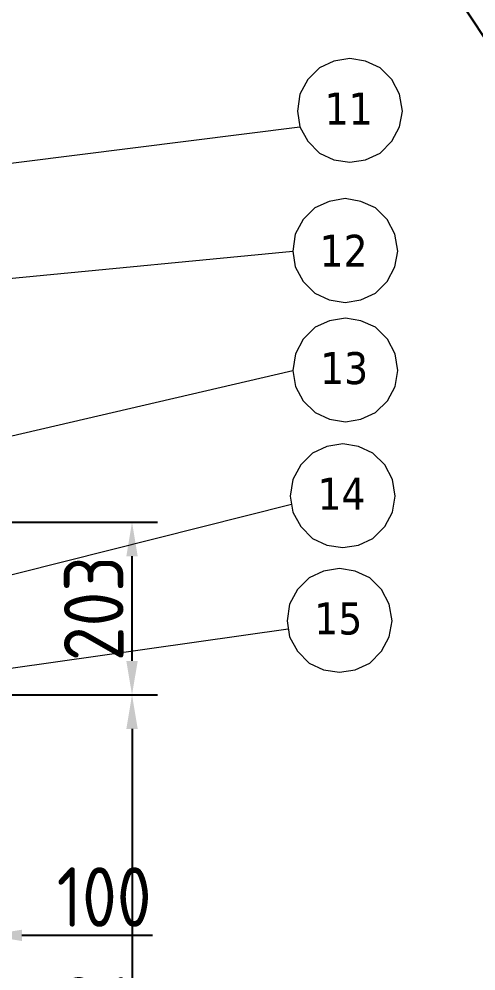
# Model space of a CAD drawing. Header units: millimetres. Extents: x 70841 to 133731, y -170061 to -164340.
# Drawn here: x 82450 to 82987, y -166669 to -165551 of the extents above; entities that cross this region are included whole.
import ezdxf

# ---------------------------------------------------------------- set-up
doc = ezdxf.new("R2010")
doc.units = ezdxf.units.MM
doc.header["$LTSCALE"] = 13
doc.layers.add('标注、文本', color=3, linetype='Continuous', lineweight=25)
doc.layers.add('铁心', color=3, linetype='Continuous', lineweight=0)
doc.styles.get("Standard").update_dxf_attribs({"font": 'gbenor.shx', "bigfont": 'gbcbig.shx'})
doc.styles.add('Tahoma$001', font='tahoma.ttf', dxfattribs={"height": 2.159784})
doc.dimstyles.new('1-15', dxfattribs={"dimscale": 20, "dimtxt": 3.5, "dimasz": 2, "dimexe": 1.5, "dimexo": 0.5, "dimgap": 0.5, "dimtad": 1, "dimtoh": 1, "dimdec": 1, "dimdsep": 46, "dimtxsty": 'Standard', "dimcen": 2.5, "dimclrd": 3, "dimclre": 3, "dimclrt": 3, "dimadec": 0, "dimazin": 2, "dimtfac": 1, "dimtdec": 1, "dimtmove": 0, "dimatfit": 2, "dimfxl": 1, "dimarcsym": 0})

# ---------------------------------------------------------------- blocks, each defined once
blk = doc.blocks.new('*D1656')
at = {"layer": 'Defpoints', "color": 0, "transparency": 16777216}
for p in [(82313.2, -166210), (82413.2, -166210), (82413.2, -166627.3)]:
    blk.add_point(p, dxfattribs=at)
at = {"layer": '标注、文本', "color": 3, "lineweight": -2, "transparency": 16777216}
for p, q in [((82313.2, -166220), (82313.2, -166657.3)), ((82413.2, -166220), (82413.2, -166657.3)), ((82273.2, -166627.3), (82233.2, -166627.3)), ((82313.2, -166627.3), (82413.2, -166627.3)), ((82453.2, -166627.3), (82606.6, -166627.3))]:
    blk.add_line(p, q, dxfattribs=at)
at = {"layer": '标注、文本', "color": 3, "transparency": 16777216}
for points in [[(82273.2, -166620.7), (82273.2, -166634), (82313.2, -166627.3)], [(82453.2, -166620.7), (82453.2, -166634), (82413.2, -166627.3)]]:
    blk.add_solid(points, dxfattribs=at)
at = {"layer": '标注、文本', "color": 3, "transparency": 16777216, "insert": (82549.9, -166582.3), "char_height": 70, "attachment_point": 5}
blk.add_mtext('100', dxfattribs=at)
blk = doc.blocks.new('*D1658')
at = {"layer": 'Defpoints', "color": 0, "transparency": 16777216}
for p in [(82277.2, -166344.8), (82277.2, -167126.8), (82582.7, -167126.8)]:
    blk.add_point(p, dxfattribs=at)
at = {"layer": '标注、文本', "color": 3, "lineweight": -2, "transparency": 16777216}
for p, q in [((82287.2, -166344.8), (82612.7, -166344.8)), ((82582.7, -166384.8), (82582.7, -167086.8)), ((82287.2, -167126.8), (82612.7, -167126.8))]:
    blk.add_line(p, q, dxfattribs=at)
at = {"layer": '标注、文本', "color": 3, "transparency": 16777216}
for points in [[(82576, -166384.8), (82589.4, -166384.8), (82582.7, -166344.8)], [(82576, -167086.8), (82589.4, -167086.8), (82582.7, -167126.8)]]:
    blk.add_solid(points, dxfattribs=at)
at = {"layer": '标注、文本', "color": 3, "transparency": 16777216, "insert": (82537.7, -166735.8), "char_height": 70, "attachment_point": 5, "rotation": 90}
blk.add_mtext('782', dxfattribs=at)
blk = doc.blocks.new('*D1659')
at = {"layer": 'Defpoints', "color": 0, "transparency": 16777216}
for p in [(82277.2, -166141.8), (82582.7, -166141.8), (82277.2, -166344.8)]:
    blk.add_point(p, dxfattribs=at)
at = {"layer": '标注、文本', "color": 3, "lineweight": -2, "transparency": 16777216}
for p, q in [((82287.2, -166141.8), (82612.7, -166141.8)), ((82582.7, -166304.8), (82582.7, -166181.8)), ((82287.2, -166344.8), (82612.7, -166344.8))]:
    blk.add_line(p, q, dxfattribs=at)
at = {"layer": '标注、文本', "color": 3, "transparency": 16777216}
for points in [[(82576, -166181.8), (82589.4, -166181.8), (82582.7, -166141.8)], [(82576, -166304.8), (82589.4, -166304.8), (82582.7, -166344.8)]]:
    blk.add_solid(points, dxfattribs=at)
at = {"layer": '标注、文本', "color": 3, "transparency": 16777216, "insert": (82537.7, -166243.3), "char_height": 70, "attachment_point": 5, "rotation": 90}
blk.add_mtext('203', dxfattribs=at)

msp = doc.modelspace()

# ---------------------------------------------------------------- linework, layer by layer
at = {"layer": '标注、文本'}
msp.add_line((82876.069, -165387.993), (83305.302, -166043.716), dxfattribs=at)
at = {"layer": '铁心'}
for points in [[(82900.586, -165658.632), (82897.273, -165638.754), (82888.238, -165621.586), (82874.383, -165607.732), (82857.215, -165600.202), (82838.843, -165596.889), (82820.169, -165600.202), (82803.303, -165607.732), (82789.448, -165621.586), (82780.111, -165638.754), (82777.099, -165658.632), (82780.111, -165677.306), (82789.448, -165694.172), (82803.303, -165708.027), (82820.169, -165715.858), (82838.843, -165718.87), (82857.215, -165715.858), (82874.383, -165708.027), (82888.238, -165694.172), (82897.273, -165677.306)], [(82895.073, -165823.238), (82891.76, -165803.36), (82882.724, -165786.192), (82868.869, -165772.337), (82851.702, -165764.808), (82833.329, -165761.495), (82814.656, -165764.808), (82797.789, -165772.337), (82783.935, -165786.192), (82774.598, -165803.36), (82771.586, -165823.238), (82774.598, -165841.912), (82783.935, -165858.778), (82797.789, -165872.633), (82814.656, -165880.464), (82833.329, -165883.476), (82851.702, -165880.464), (82868.869, -165872.633), (82882.724, -165858.778), (82891.76, -165841.912)], [(82895.251, -165963.654), (82891.938, -165943.775), (82882.902, -165926.608), (82869.047, -165912.753), (82851.88, -165905.223), (82833.507, -165901.91), (82814.833, -165905.223), (82797.967, -165912.753), (82784.112, -165926.608), (82774.776, -165943.775), (82771.764, -165963.654), (82774.776, -165982.327), (82784.112, -165999.194), (82797.967, -166013.048), (82814.833, -166020.879), (82833.507, -166023.891), (82851.88, -166020.879), (82869.047, -166013.048), (82882.902, -165999.194), (82891.938, -165982.327)], [(82892.166, -166111.397), (82888.853, -166091.519), (82879.818, -166074.351), (82865.963, -166060.497), (82848.795, -166052.967), (82830.423, -166049.654), (82811.749, -166052.967), (82794.883, -166060.497), (82781.028, -166074.351), (82771.691, -166091.519), (82768.679, -166111.397), (82771.691, -166130.071), (82781.028, -166146.938), (82794.883, -166160.792), (82811.749, -166168.623), (82830.423, -166171.635), (82848.795, -166168.623), (82865.963, -166160.792), (82879.818, -166146.938), (82888.853, -166130.071)], [(82888.413, -166257.895), (82885.1, -166238.017), (82876.064, -166220.849), (82862.209, -166206.995), (82845.042, -166199.465), (82826.669, -166196.152), (82807.996, -166199.465), (82791.129, -166206.995), (82777.274, -166220.849), (82767.938, -166238.017), (82764.926, -166257.895), (82767.938, -166276.569), (82777.274, -166293.435), (82791.129, -166307.29), (82807.996, -166315.121), (82826.669, -166318.133), (82845.042, -166315.121), (82862.209, -166307.29), (82876.064, -166293.435), (82885.1, -166276.569)]]:
    msp.add_lwpolyline(points, close=True, dxfattribs=at)
for points in [[(81994.156, -165775.888), (82780.111, -165677.306), (82780.111, -165677.306)], [(82119.824, -165885.848), (82771.586, -165823.238), (82771.586, -165823.238)], [(81898.165, -166166.448), (82771.764, -165963.654), (82771.764, -165963.654)], [(82341.713, -166228.353), (82770.185, -166120.734), (82770.185, -166120.734)], [(82218.881, -166344.833), (82766.432, -166267.232), (82766.432, -166267.232)]]:
    msp.add_lwpolyline(points, dxfattribs=at)

# ---------------------------------------------------------------- texts
at = {"layer": '铁心', "style": 'Tahoma$001'}
for s, p in [('11', (82809.203, -165674.484)), ('12', (82803.214, -165841.591)), ('13', (82803.868, -165979.505)), ('14', (82800.783, -166127.249)), ('15', (82797.03, -166273.747))]:
    msp.add_text(s, height=37.5893, dxfattribs=at).set_placement(p)

# ---------------------------------------------------------------- dimensions: what is measured, and where the dimension line sits
at = {"layer": '标注、文本'}
for base, p2, picture, middle in [((82582.709, -166141.833), (82277.241, -166141.833), '*D1659', (82537.709, -166243.333)), ((82582.709, -167126.79), (82277.241, -167126.79), '*D1658', (82537.709, -166735.812))]:
    dim = msp.add_linear_dim(base=base, p1=(82277.241, -166344.833), p2=p2, angle=90, dimstyle='1-15', dxfattribs=at)
    dim.commit()
    dim.dimension.update_dxf_attribs({"geometry": picture, "text_midpoint": middle})
dim = msp.add_linear_dim(base=(82413.178, -166627.346), p1=(82313.227, -166210.038), p2=(82413.178, -166210.038), dimstyle='1-15', dxfattribs=at)
dim.commit()
dim.dimension.update_dxf_attribs({"geometry": '*D1656', "text_midpoint": (82549.868, -166582.346)})

doc.saveas('drawing.dxf')
